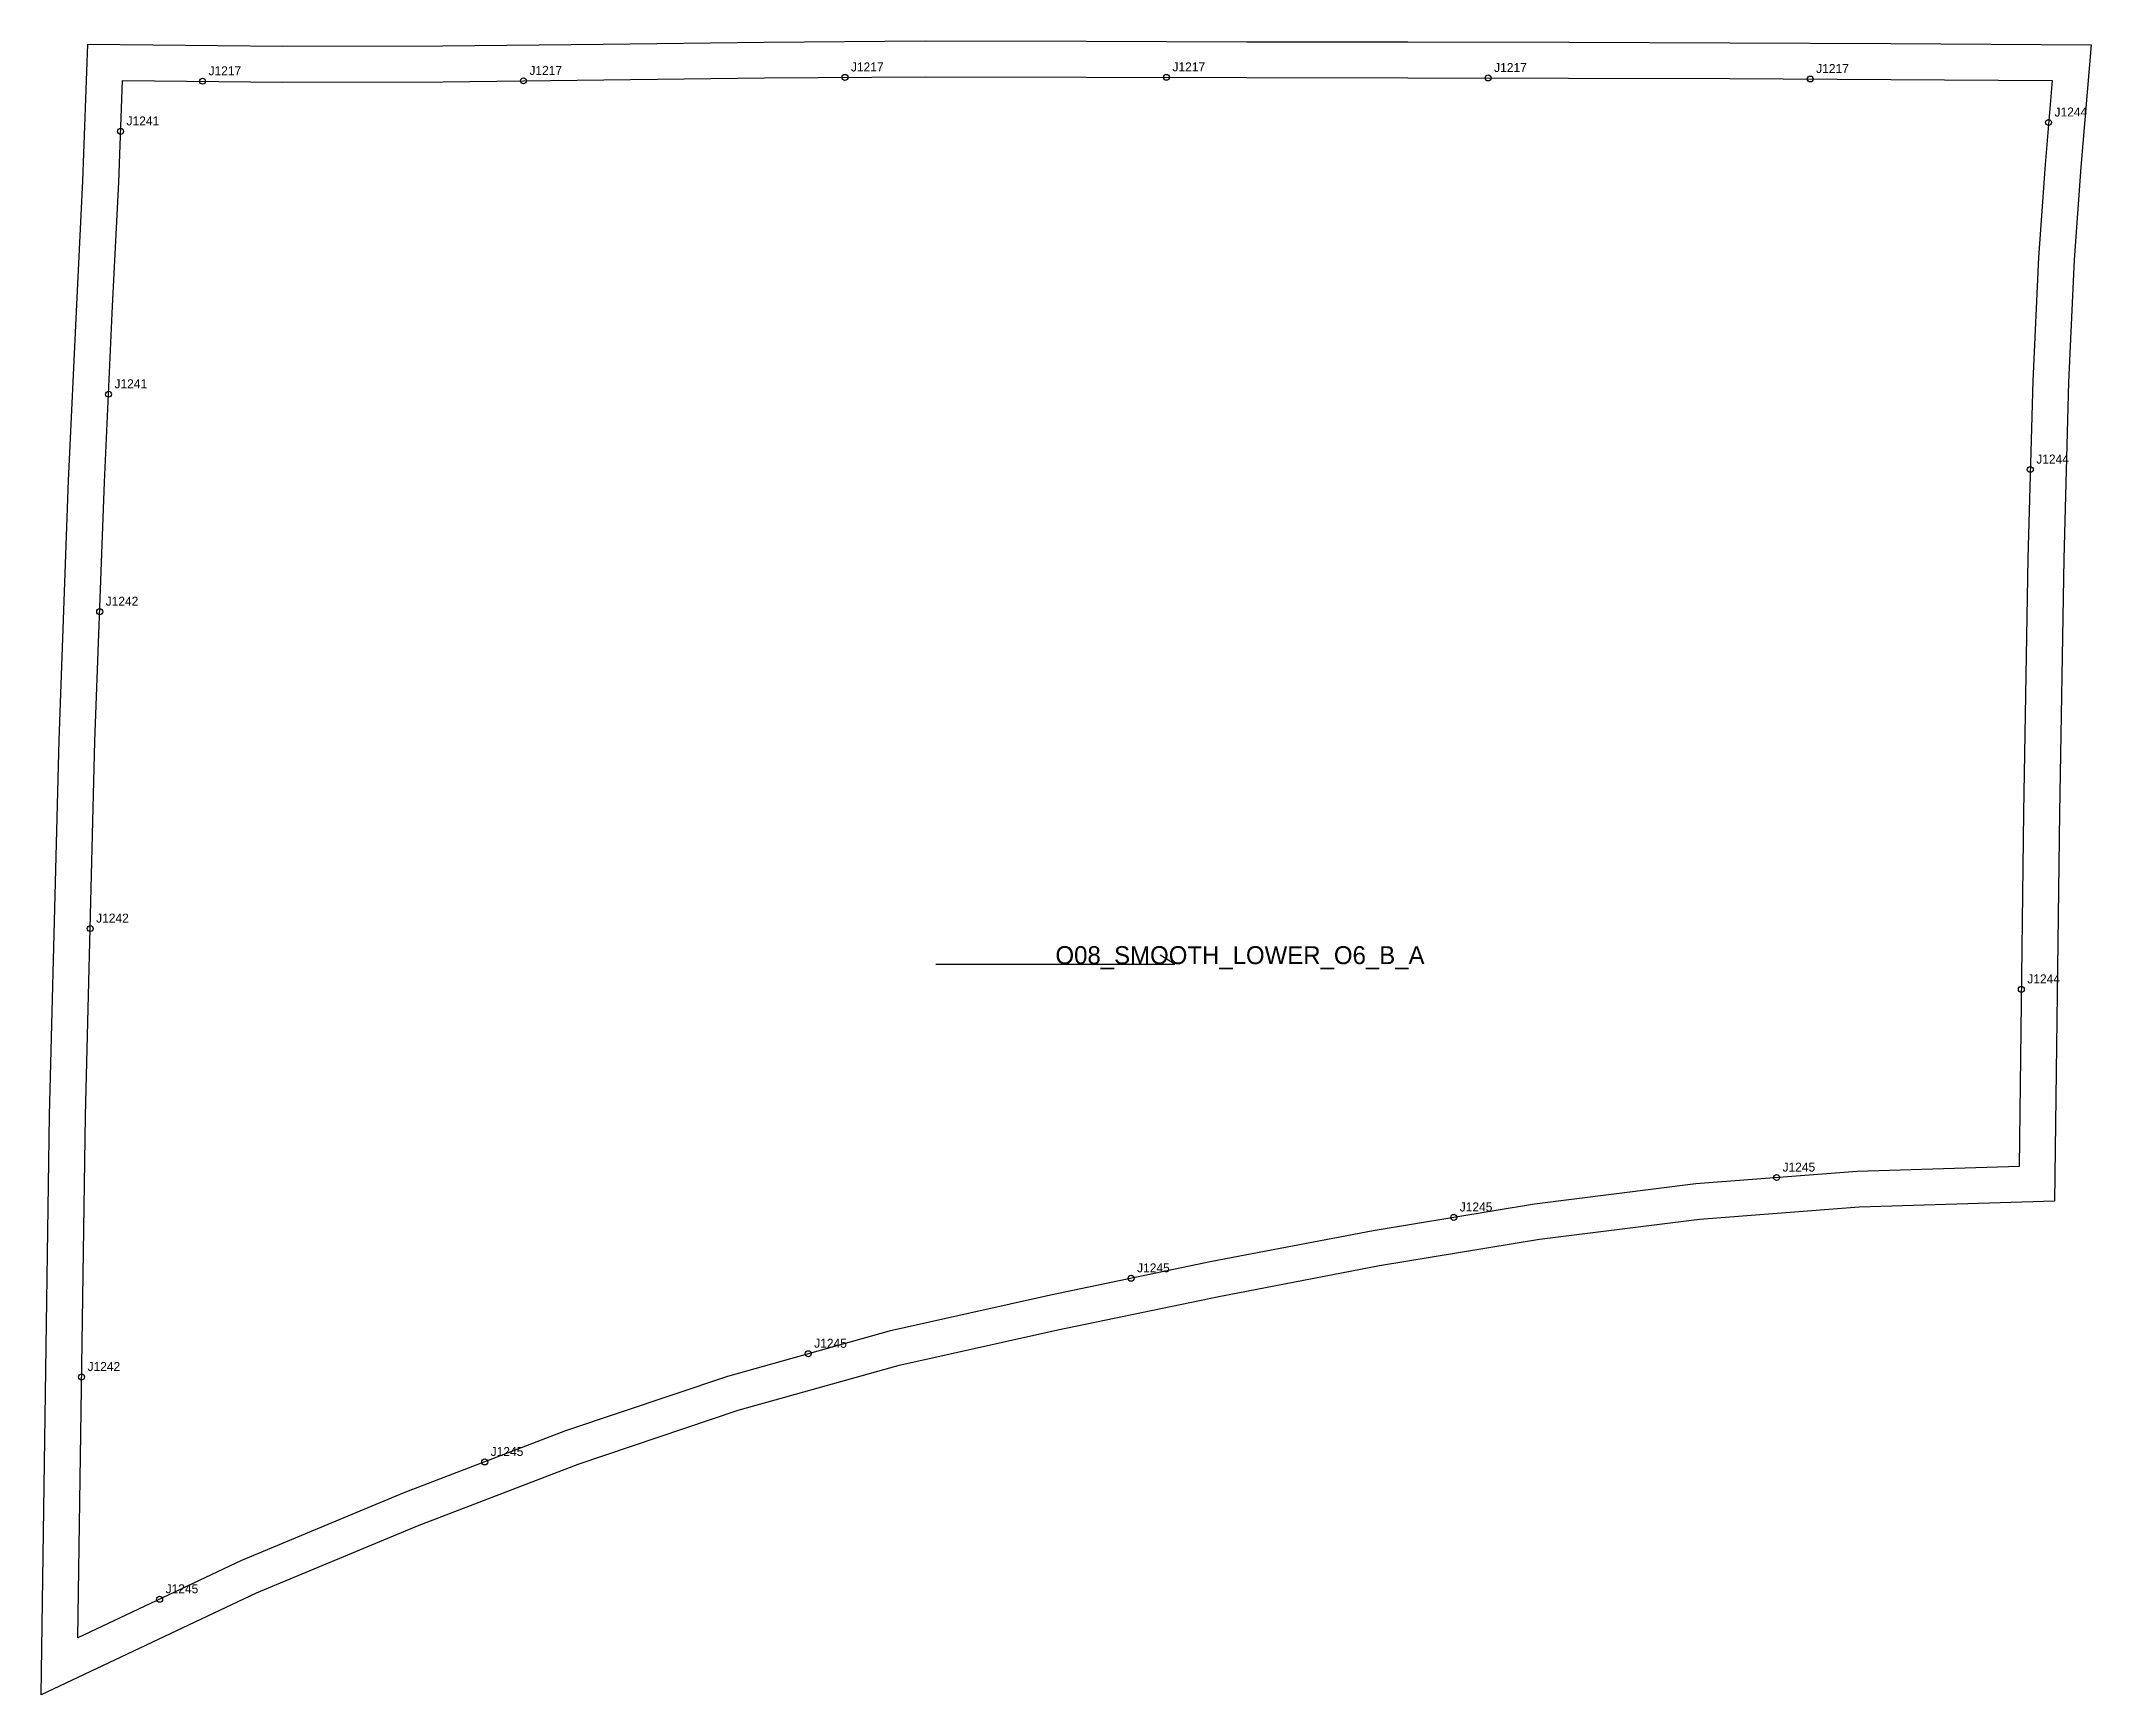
# Model space of a CAD drawing. Header units: millimetres. Extents: x -27 to 659, y -540 to 13.
import ezdxf

# ---------------------------------------------------------------- set-up
doc = ezdxf.new("R2010")
doc.units = ezdxf.units.MM
for name, color, linetype in [('CUT', 1, 'Continuous'), ('GRAIN', 3, 'Continuous'), ('LABEL', 7, 'Continuous'), ('NOTCH', 2, 'Continuous'), ('SEW', 5, 'Continuous')]:
    doc.layers.add(name, color=color, linetype=linetype)

msp = doc.modelspace()

# ---------------------------------------------------------------- linework, layer by layer
at = {"layer": 'CUT'}
msp.add_lwpolyline([(-11.57, 12.12), (53.71, 11.45), (107.26, 11.56), (160.95, 12.18), (214.79, 12.82), (268.69, 13.2), (322.54, 13.11), (376.35, 12.97), (430.17, 12.87), (484.03, 12.76), (537.93, 12.6), (591.89, 12.36), (658.84, 11.91), (655.41, -29.07), (653.22, -60), (651.31, -101), (649.71, -160.13), (648.27, -245.16), (646.61, -375.07), (581.27, -377.11), (527.78, -381.19), (474.29, -387.97), (420.68, -396.79), (366.93, -407.07), (313.12, -418.24), (259.51, -430.21), (206.02, -445.2), (152.41, -463.28), (98.63, -483.89), (44.76, -506.34), (-27.24, -540.37), (-24.36, -346.3), (-21.19, -220.8), (-18, -133.94), (-15.25, -75.03), (-13.21, -33.58), (-11.57, 12.12)], close=True, dxfattribs=at)
at = {"layer": 'GRAIN'}
for p, q in [((352.27, -295.76), (347.27, -292.76)), ((272.27, -295.76), (352.27, -295.76))]:
    msp.add_line(p, q, dxfattribs=at)
at = {"layer": 'NOTCH'}
for centre in [(26.83, -0.27), (134.22, -0.13), (241.81, 1.01), (349.43, 1.04), (457.08, 0.82), (564.86, 0.48), (644.62, -14.07), (-0.61, -17.05), (-4.64, -105.02), (638.52, -130.22), (-7.6, -177.8), (-10.78, -283.86), (635.52, -304.21), (553.6, -367.19), (445.57, -380.53), (337.59, -400.91), (229.53, -426.15), (-13.66, -433.92), (121.26, -462.37), (12.46, -508.33)]:
    msp.add_circle(centre, 1, dxfattribs=at)
at = {"layer": 'SEW'}
msp.add_lwpolyline([(0, 0), (53.66, -0.55), (107.34, -0.44), (161.09, 0.18), (214.9, 0.82), (268.73, 1.2), (322.52, 1.11), (376.33, 0.97), (430.15, 0.87), (484, 0.76), (537.89, 0.6), (591.82, 0.36), (645.8, 0), (643.45, -28.14), (641.23, -59.3), (639.32, -100.56), (637.71, -159.87), (636.27, -244.98), (634.76, -363.44), (580.63, -365.13), (526.57, -369.25), (472.56, -376.09), (418.57, -384.97), (364.59, -395.3), (310.59, -406.51), (256.58, -418.56), (202.48, -433.73), (148.34, -451.99), (94.18, -472.75), (39.88, -495.37), (-14.96, -521.29), (-12.36, -346.54), (-9.2, -221.17), (-6.01, -134.44), (-3.27, -75.6), (-1.23, -34.09)], close=True, dxfattribs=at)

# ---------------------------------------------------------------- texts
at = {"layer": 'LABEL'}
for s, height, p in [('J1217', 3, (28.83, 1.73)), ('J1217', 3, (136.22, 1.87)), ('J1217', 3, (243.81, 3.01)), ('J1217', 3, (351.43, 3.04)), ('J1217', 3, (459.08, 2.82)), ('J1217', 3, (566.86, 2.48)), ('J1241', 3, (1.39, -15.05)), ('J1244', 3, (646.62, -12.07)), ('J1241', 3, (-2.64, -103.02)), ('J1244', 3, (640.52, -128.22)), ('J1242', 3, (-5.6, -175.8)), ('J1242', 3, (-8.78, -281.86)), ('O08_SMOOTH_LOWER_O6_B_A', 6, (312.27, -295.76)), ('J1244', 3, (637.52, -302.21)), ('J1245', 3, (555.6, -365.19)), ('J1245', 3, (447.57, -378.53)), ('J1245', 3, (339.59, -398.91)), ('J1245', 3, (231.53, -424.15)), ('J1242', 3, (-11.66, -431.92)), ('J1245', 3, (123.26, -460.37)), ('J1245', 3, (14.46, -506.33))]:
    msp.add_text(s, height=height, dxfattribs=at).set_placement(p)

doc.saveas('drawing.dxf')
